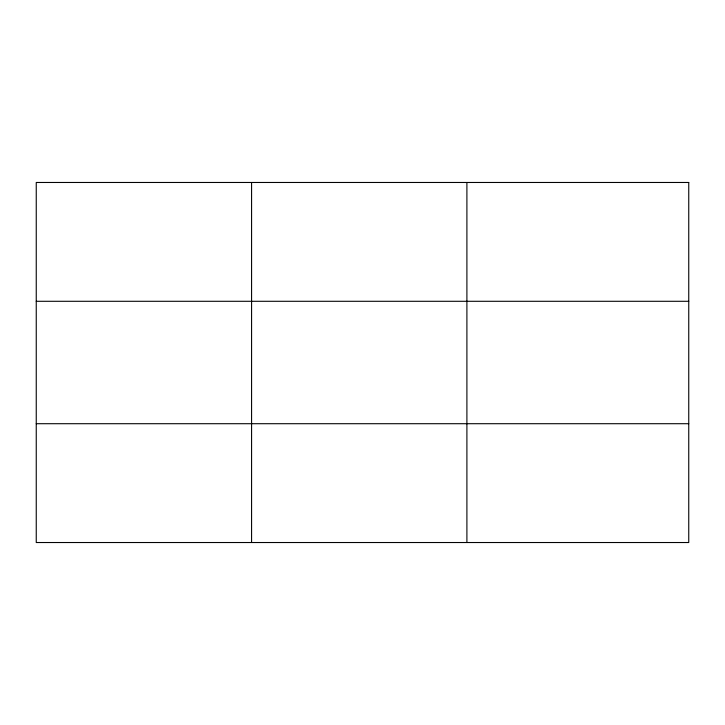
<?xml version="1.0" encoding="UTF-8"?>
<svg xmlns="http://www.w3.org/2000/svg" width="725" height="725" viewBox="0 0 725 725"><rect width="100%" height="100%" fill="white"/><g stroke="black" fill="none" stroke-linecap="round" stroke-linejoin="round"><path stroke-width="1.09" d="M251.575 182.473L251.575 542.527M466.9 182.473L466.9 542.527M36.25 301.292L688.75 301.292M36.25 423.708L688.75 423.708M688.75 182.473L688.75 542.527L36.25 542.527L36.25 182.473L688.75 182.473"/></g></svg>
